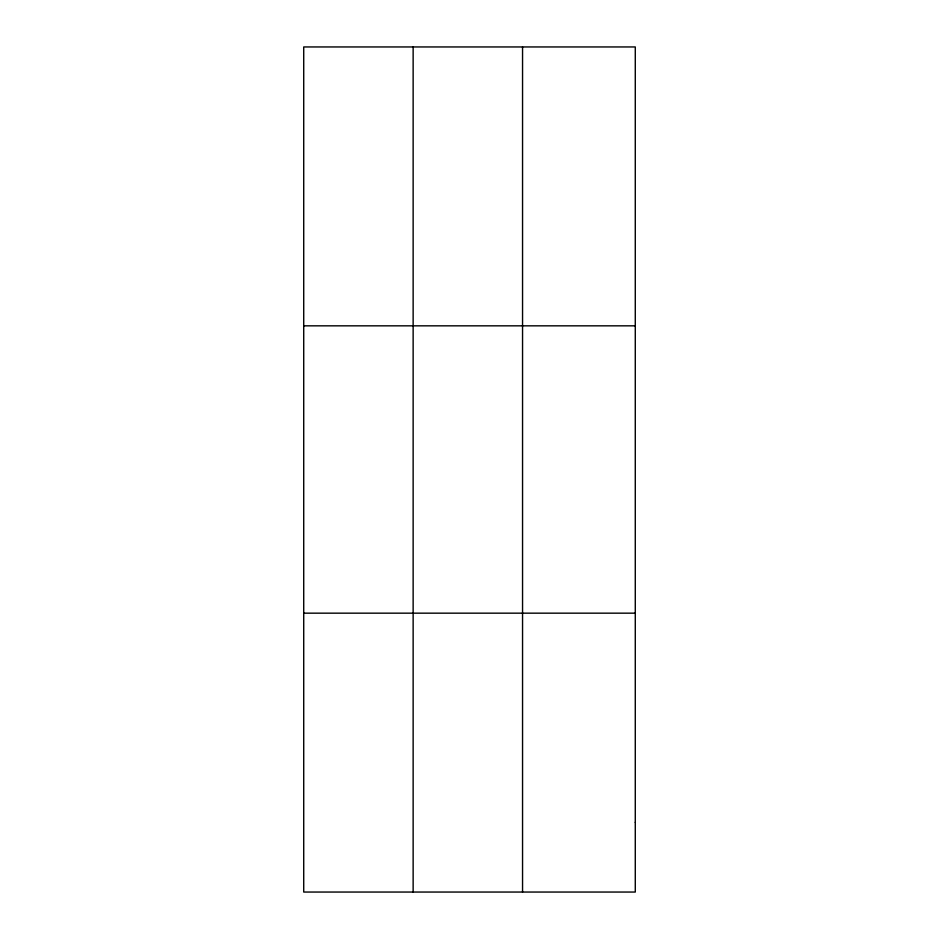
<?xml version="1.0" encoding="UTF-8"?>
<svg xmlns="http://www.w3.org/2000/svg" width="939" height="939" viewBox="0 0 939 939"><rect width="100%" height="100%" fill="white"/><g stroke="black" fill="none" stroke-linecap="round" stroke-linejoin="round"><path stroke-width="1.41" d="M413.137 46.95L413.137 892.05M522.553 46.95L522.553 892.05M303.72 325.833L635.28 325.833M303.72 613.167L635.28 613.167M635.28 822.329L635.28 892.05L303.72 892.05L303.72 46.95L635.28 46.95L635.28 822.329"/></g></svg>
